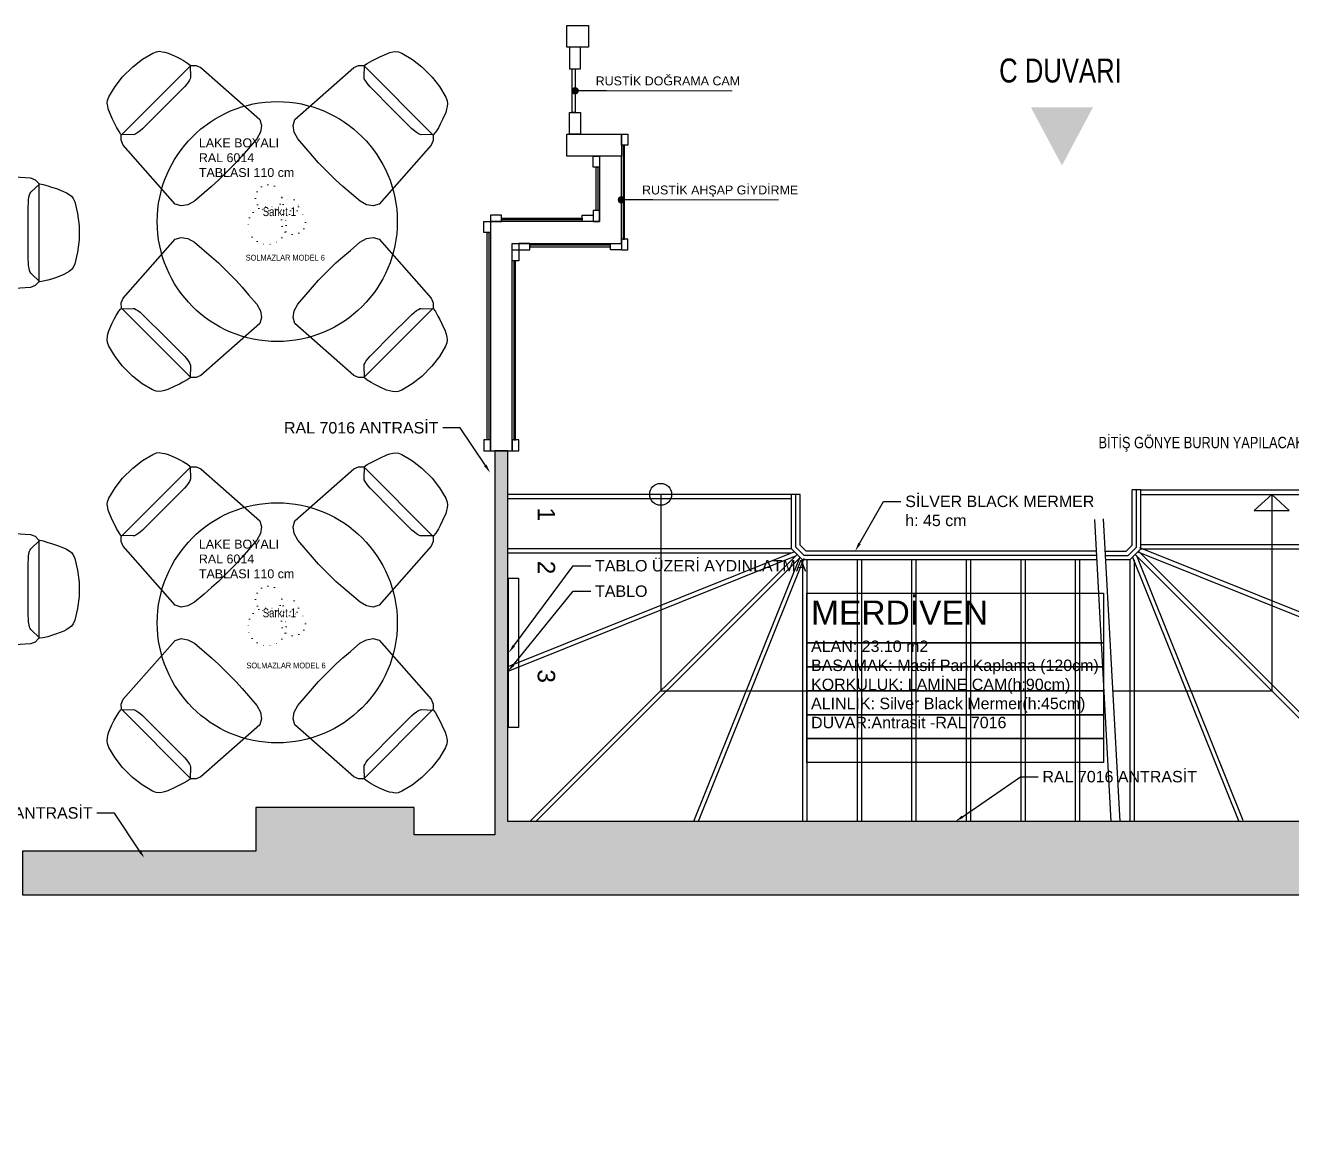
# Model space of a CAD drawing. Header units: millimetres. Extents: x 7687 to 15428, y -715 to 4028.
# Drawn here: x 8160 to 8740, y 2899 to 3408 of the extents above; entities that cross this region are included whole.
import ezdxf
from ezdxf import colors
from ezdxf.entities.mleader import LeaderData, LeaderLine
from ezdxf.math import Vec2, Vec3

# ---------------------------------------------------------------- set-up
doc = ezdxf.new("R2010")
doc.units = ezdxf.units.MM
for name, pattern in [('14.022_CEKIRDEKLER_SAFTLAR_+51.00$0$ACAD_ISO07W100', [3, 0, -3]), ('ACAD_ISO07W100', [3, 0, -3]), ('CONTINUA', [0])]:
    doc.linetypes.add(name, pattern=pattern)
for name, color, linetype in [('0-MOBIL', 3, 'CONTINUA'), ('cam', 130, 'Continuous'), ('LAMİNANT MASA', 121, 'Continuous'), ('YAZI', 121, 'Continuous')]:
    doc.layers.add(name, color=color, linetype=linetype)
for name, color, linetype, lineweight in [('alcipan duvar', 193, 'Continuous', 30), ('mermer', 13, 'Continuous', 25), ('Sarkıt Ayd.', 50, 'ACAD_ISO07W100', 0), ('SS_FURNITURE', 23, 'Continuous', 25), ('yazı', 7, 'Continuous', 20)]:
    doc.layers.add(name, color=color, linetype=linetype, lineweight=lineweight)
doc.styles.add('ARIAL', font='arial.ttf')
doc.styles.add('OTEL AKSARAY', font='', dxfattribs={"width": 0.8})
doc.styles.add('ROMANC', font='arial.ttf')
doc.styles.get("Standard").update_dxf_attribs({"font": 'arial.ttf'})
doc.styles.get('OTEL AKSARAY').set_extended_font_data('FrankRuehl')

# ---------------------------------------------------------------- blocks, each defined once
blk = doc.blocks.new('A$C45576B5D')
for points, elevation in [([(0, 45.99), (16.66, 14.04), (18.37, 12.42), (20.59, 11.58), (61.76, 29.87), (62.63, 32.08), (62.58, 34.44), (50.04, 68.21), (47.77, 69.95), (44.71, 70.58), (41.3, 70.12), (31.58, 66.66), (27.59, 65.16), (17.31, 60.59), (13.53, 58.64), (9.56, 56.5), (4.44, 53.75), (1.81, 51.52), (0.23, 48.84)], 3.76), ([(20.87, 11.3), (21.76, 10), (23.25, 8.22), (24.42, 6.92), (25.98, 5.2), (28.46, 2.69), (29.66, 1.69), (30.75, 0.97), (31.91, 0.3), (33.16, 0.01), (34.93, 0), (40.38, 0.94), (45.73, 2.56), (51.7, 5.21), (56.48, 8.09), (60.84, 11.51), (62.07, 12.88), (62.69, 14), (62.97, 15.31), (63.21, 16.58), (63.36, 18.08), (63.17, 21.61), (62.95, 24.01), (62.74, 25.84), (62.31, 28.03), (61.83, 29.5), (56.59, 31.67), (56.08, 31.77), (55.28, 31.71), (54.24, 31.49), (53, 31.13), (51.63, 30.64), (50.22, 30.05), (39.21, 25.16), (28.2, 20.27), (26.82, 19.62), (25.55, 18.94), (24.45, 18.26), (23.58, 17.63), (23, 17.08), (22.73, 16.63)], 13)]:
    blk.add_lwpolyline(points, close=True, dxfattribs=dict(elevation=elevation))
blk = doc.blocks.new('fxtgd')
at = {"layer": 'Sarkıt Ayd.', "linetype": '14.022_CEKIRDEKLER_SAFTLAR_+51.00$0$ACAD_ISO07W100'}
for centre, radius in [((47577.87, 3685.46), 6), ((47577.16, 3672.82), 8.75), ((47589.2, 3674.2), 5.55), ((47587.87, 3681.37), 3.6)]:
    blk.add_circle(centre, radius, dxfattribs=at)
at = {"layer": 'Sarkıt Ayd.', "insert": (47575.13, 3681.18), "char_height": 4.08, "attachment_point": 1, "style": 'OTEL AKSARAY'}
blk.add_mtext_dynamic_manual_height_columns('Sark{\\fArial|b0|i0|c162|p34;ıt 1}', width=49.5719, gutter_width=425, heights=[0], dxfattribs=at)
blk = doc.blocks.new('LAKE BOYALI MDF')
at = {"layer": 'LAMİNANT MASA'}
blk.add_circle((47554.37, 3964.93), 55, dxfattribs=at)
at = {"layer": 'Sarkıt Ayd.'}
blk.add_blockref('fxtgd', (-27.42, 290.34), dxfattribs=at)
at = {"layer": 'yazı', "insert": (47518.45, 4003.04), "char_height": 4.08, "attachment_point": 1, "style": 'ROMANC'}
blk.add_mtext_dynamic_manual_height_columns('{\\fArial|b0|i0|c177|p34;LAKE BOYALI \\PRAL 6014\\PTABLASI }110 cm', width=49.5719, gutter_width=425, heights=[0], dxfattribs=at)
blk = doc.blocks.new('MERMER')
at = {"ltscale": 1.5}
for p, q in [((47918.42, 3326.45), (47918.42, 3236.45)), ((48190.42, 3319.09), (48198.42, 3326.45)), ((48198.42, 3326.45), (48198.42, 3236.45)), ((48206.41, 3319.09), (48198.42, 3326.45)), ((48117.18, 3314.95), (48124.76, 3176.46)), ((48121.17, 3315.17), (48128.77, 3176.46)), ((48190.42, 3319.09), (48206.41, 3319.09)), ((47918.42, 3236.45), (48121.48, 3236.45)), ((48125.48, 3236.45), (48198.42, 3236.45))]:
    blk.add_line(p, q, dxfattribs=at)
blk.add_circle((47918.42, 3326.45), 5, dxfattribs=at)
at = {"layer": 'cam', "ltscale": 1.5}
for points in [[(48118.08, 3298.45), (47984.24, 3298.45), (47980.42, 3302.28), (47980.42, 3326.45)], [(48122.09, 3298.45), (48132.59, 3298.45), (48136.42, 3302.28), (48136.42, 3328.45)]]:
    blk.add_lwpolyline(points, dxfattribs=at)
at = {"layer": 'mermer', "ltscale": 1.5}
for p, q in [((47982.42, 3326.45), (47848.42, 3326.45)), ((47978.42, 3301.45), (47978.42, 3326.45)), ((48138.42, 3328.45), (48134.42, 3328.45)), ((48138.42, 3301.45), (48138.42, 3328.45)), ((48138.42, 3328.45), (48258.42, 3328.45)), ((48138.42, 3326.45), (48258.42, 3326.45)), ((47978.42, 3324.45), (47848.42, 3324.45)), ((48138.42, 3303.45), (48258.42, 3303.45)), ((47978.42, 3301.45), (47848.42, 3301.45)), ((47979.69, 3300.17), (47848.42, 3247.43)), ((47978.42, 3299.45), (47848.42, 3299.45)), ((47980.44, 3298.32), (47848.42, 3245.28)), ((47980.92, 3298.95), (47858.42, 3176.45)), ((47982.33, 3297.54), (47861.24, 3176.45)), ((47982.14, 3297.73), (47933.42, 3176.45)), ((47984, 3296.98), (47935.57, 3176.45)), ((47983.42, 3296.45), (47978.42, 3301.45)), ((48118.19, 3296.45), (47983.42, 3296.45)), ((47983.42, 3296.45), (47983.42, 3176.45)), ((47985.42, 3296.45), (47985.42, 3176.45)), ((48008.42, 3296.45), (48008.42, 3176.45)), ((48010.42, 3296.45), (48010.42, 3176.45)), ((48033.42, 3296.45), (48033.42, 3176.45)), ((48035.42, 3296.45), (48035.42, 3176.45)), ((48058.42, 3296.45), (48058.42, 3176.45)), ((48060.42, 3296.45), (48060.42, 3176.45)), ((48083.42, 3296.45), (48083.42, 3176.45)), ((48085.42, 3296.45), (48085.42, 3176.45)), ((48108.42, 3296.45), (48108.42, 3176.45)), ((48118.19, 3296.45), (48110.42, 3296.45)), ((48110.42, 3296.45), (48110.42, 3176.45)), ((48133.42, 3296.45), (48122.2, 3296.45)), ((48133.42, 3296.45), (48138.42, 3301.45)), ((48133.42, 3296.45), (48133.42, 3176.45)), ((48134.69, 3297.73), (48183.42, 3176.45)), ((48135.42, 3296.45), (48135.42, 3176.45)), ((48135.92, 3298.95), (48258.42, 3176.45)), ((48136.55, 3298.47), (48185.27, 3177.2)), ((48137.14, 3300.17), (48258.42, 3251.45)), ((48137.33, 3300.36), (48258.46, 3179.24)), ((48137.89, 3302.03), (48259.16, 3253.31)), ((48138.42, 3301.45), (48258.42, 3301.45))]:
    blk.add_line(p, q, dxfattribs=at)
for points in [[(48117.97, 3300.45), (47985.07, 3300.45), (47982.42, 3303.11), (47982.42, 3326.45)], [(48122.09, 3300.45), (48131.76, 3300.45), (48134.42, 3303.11), (48134.42, 3328.45)]]:
    blk.add_lwpolyline(points, dxfattribs=at)
at = {"layer": 'YAZI'}
for points in [[(47985.42, 3281.19), (48121.4, 3281.19), (48121.4, 3258.41), (47985.42, 3258.41)], [(47985.42, 3258.41), (48121.4, 3258.41), (48121.4, 3247.43), (47985.42, 3247.43)], [(47985.42, 3247.43), (48121.4, 3247.43), (48121.4, 3236.45), (47985.42, 3236.45)], [(47985.42, 3236.45), (48121.4, 3236.45), (48121.4, 3225.47), (47985.42, 3225.47)], [(47985.42, 3225.47), (48121.4, 3225.47), (48121.4, 3214.49), (47985.42, 3214.49)], [(47985.42, 3214.49), (48121.4, 3214.49), (48121.4, 3203.51), (47985.42, 3203.51)]]:
    blk.add_lwpolyline(points, close=True, dxfattribs=at)
at = {"layer": 'mermer', "ltscale": 1.5, "style": 'ARIAL'}
for s, p in [('1', (47862.05, 3320.43)), ('2', (47862.05, 3296)), ('3', (47862.05, 3246.22))]:
    blk.add_text(s, height=8, rotation=270, dxfattribs=at).set_placement(p)
at = {"layer": 'yazı', "insert": (47987.34, 3277.79), "char_height": 12.75, "attachment_point": 1, "style": 'ROMANC'}
blk.add_mtext_dynamic_manual_height_columns('{\\H0.86275x;MERDİVEN\\P\\H0.47651x;ALAN: 23.10 m2\\PBASAMAK: Masif Pan Kaplama (120cm)\\PKORKULUK: LAMİNE CAM(h:90cm)\\PALINLIK: Silver Black Mermer(h:45cm)\\PDUVAR\\fArial|b0|i0|c177|p34;:\\fArial|b0|i0|c162|p34;Antrasit \\fArial|b0|i0|c177|p34;-\\fArial|b0|i0|c162|p34;RAL\\fArial|b0|i0|c177|p34; 7016}', width=252.8052, gutter_width=425, heights=[0], dxfattribs=at)
at = {"color": 252, "ltscale": 100, "true_color": 0x939598}
ml = blk.add_multileader_mtext('Standard', dxfattribs=at)
ml.set_content('SİLVER BLACK MERMER\\Ph: 45 cm', color=(147, 149, 152))
ml.set_leader_properties()
ml.build(insert=Vec2(0, 0))
ctx = ml.context
ctx.base_point, ctx.char_height, ctx.plane_origin = Vec3(48028.51, 3323.19), 5.2416, Vec3(47990.57, 3302.6)
notes = []
notes.append((ctx, [(0, (1, 1, 0), (48020.51, 3323.19), (1, 0), 8, [(0, [(48007.57, 3300.45)], 0, [])])]))
ctx.mtext.insert, ctx.mtext.flow_direction = Vec3(48030.51, 3325.86), 5
for ctx, leaders in notes:
    for number, flags, end, landing, length, lines in leaders:
        leader = LeaderData()
        leader.index, (leader.has_last_leader_line, leader.has_dogleg_vector, leader.attachment_direction) = number, flags
        leader.last_leader_point, leader.dogleg_vector, leader.dogleg_length = Vec3(end), Vec3(landing), length
        for number, points, colour, breaks in lines:
            line = LeaderLine()
            line.index, line.vertices, line.color, line.breaks = number, Vec3.list(points), colors.encode_raw_color(colour), breaks
            leader.lines.append(line)
        ctx.leaders.append(leader)

msp = doc.modelspace()

# ---------------------------------------------------------------- hatches: boundary and pattern name
at = {"true_color": 0xcd2027}
h = msp.add_hatch(color=242, dxfattribs=at)
h.dxf.hatch_style = 1
h.paths.add_polyline_path([(9498.39, 3787.78), (9919.45, 3787.78), (10041.95, 3787.78), (10041.58, 3757.38), (10323.48, 3753.94), (10323.48, 3237.21), (10312.98, 3237.21), (10312.98, 3206.31), (10273.73, 3206.31), (10273.73, 2599.74), (10229.17, 2600.13), (10229.17, 2546.14), (10273.73, 2546.14), (10273.73, 2157.73), (10225.31, 2157.76), (10224.84, 2104.15), (10273.73, 2103.73), (10273.73, 1976.72), (9427.2, 1976.72), (9427.2, 2043.9), (9412.2, 2043.9), (9411.61, 1976.73), (9200.2, 1976.72), (9200.2, 2030.72), (9150.2, 2030.72), (9150.2, 2534.31), (9205.65, 2534.31), (9205.6, 2562.87), (9412.2, 2561.07), (9412.2, 2123.9), (9427.2, 2123.9), (9427.2, 2857.4), (9412.2, 2857.4), (9412.2, 2788.58), (9374.41, 2788.58), (9374.41, 2773.58), (9412.2, 2773.58), (9412.2, 2588.58), (9291.05, 2588.58), (9291.05, 2773.58), (9294.41, 2773.58), (9294.41, 2788.58), (9273.05, 2788.58), (9273.05, 2773.58), (9276.05, 2773.58), (9276.05, 2587.82), (9150.2, 2587.82), (9150.2, 2773.58), (9194.55, 2773.58), (9194.55, 2788.58), (9193.05, 2788.58), (9150.2, 2788.58), (9150.2, 2947.06), (9412.2, 2947.06), (9412.2, 2937.4), (9427.2, 2937.4), (9427.2, 3212.81), (9092.54, 3212.81), (9092.54, 3197.81), (9412.2, 3197.81), (9412.2, 2962.06), (9150.2, 2962.06), (9150.2, 3079.81), (9008.2, 3079.81), (9008.2, 3202.81), (9011.79, 3202.81), (9011.79, 3212.81), (9008.2, 3212.81), (9008.2, 3258.81), (8954.2, 3258.81), (8954.2, 3212.81), (8981.2, 3212.81), (8981.2, 3022.81), (8811.2, 3022.81), (8811.2, 3212.81), (8791.2, 3212.81), (8791.2, 3042.81), (8381.2, 3042.81), (8381.2, 3212.81), (8375.2, 3212.81), (8375.2, 3036.81), (8338.2, 3036.81), (8338.2, 3049.31), (8265.7, 3049.31), (8265.7, 3029.31), (8158.7, 3029.31), (8158.7, 3009.31), (9130.2, 3009.31), (9130.2, 1956.72), (10293.73, 1956.72), (10293.73, 3195.96), (10323.48, 3195.96), (10343.48, 3195.96), (10343.48, 3805.34), (8003.59, 3805.34), (8003.59, 3762.68), (9498.39, 3762.68)])
at = {"layer": 'YAZI'}
h = msp.add_hatch(color=256, dxfattribs=at)
h.dxf.hatch_style = 1
h.paths.add_polyline_path([(8635.1, 3343.52), (8649.35, 3370.21), (8620.85, 3370.21)])
at = {"layer": 'yazı'}
h = msp.add_hatch(color=256, dxfattribs=at)
h.dxf.hatch_style = 1
h.paths.add_polyline_path([(8411.95, 3379.28), (8411.95, 3376.28, 1)])
h.paths.add_polyline_path([(8410.45, 3377.78), (8411.95, 3377.78), (8411.95, 3379.28, 0.414214)])
h.paths.add_polyline_path([(8410.45, 3377.78, 0.414214), (8411.95, 3376.28), (8411.95, 3377.78)])
h = msp.add_hatch(color=256, dxfattribs=at)
h.dxf.hatch_style = 1
h.paths.add_polyline_path([(8433.2, 3329.31), (8433.2, 3326.31, 1)])
h.paths.add_polyline_path([(8431.7, 3327.81), (8433.2, 3327.81), (8433.2, 3329.31, 0.414214)])
h.paths.add_polyline_path([(8431.7, 3327.81, 0.414214), (8433.2, 3326.31), (8433.2, 3327.81)])

# ---------------------------------------------------------------- linework, layer by layer
at = {"color": 242, "true_color": 0xcd2027}
msp.add_lwpolyline([(8791.2, 3042.81), (8381.2, 3042.81), (8381.2, 3212.81), (8375.2, 3212.81), (8375.2, 3036.81), (8338.2, 3036.81), (8338.2, 3049.31), (8265.7, 3049.31), (8265.7, 3029.31), (8158.7, 3029.31), (8158.7, 3009.31), (9130.2, 3009.31)], dxfattribs=at)
at = {"layer": '0-MOBIL'}
for points in [[(8418.2, 3397.74), (8408.2, 3397.74), (8408.2, 3407.74), (8418.2, 3407.74)], [(8410.7, 3387.74), (8411.95, 3387.74), (8411.95, 3367.81), (8410.7, 3367.81)], [(8433.2, 3357.81), (8433.2, 3347.81), (8408.2, 3347.81), (8408.2, 3357.81)], [(8436.2, 3357.81), (8436.2, 3352.81), (8433.2, 3352.81), (8433.2, 3357.81)], [(8434.7, 3352.81), (8433.95, 3352.81), (8433.95, 3309.81), (8434.7, 3309.81)], [(8423.2, 3347.81), (8423.2, 3342.81), (8420.2, 3342.81), (8420.2, 3347.81)], [(8421.7, 3342.81), (8422.45, 3342.81), (8422.45, 3322.81), (8421.7, 3322.81)], [(8373.2, 3317.81), (8378.2, 3317.81), (8378.2, 3320.81), (8373.2, 3320.81)], [(8420.2, 3317.81), (8415.2, 3317.81), (8415.2, 3320.81), (8420.2, 3320.81)], [(8423.2, 3317.81), (8423.2, 3322.81), (8420.2, 3322.81), (8420.2, 3317.81)], [(8373.2, 3317.81), (8373.2, 3312.81), (8370.2, 3312.81), (8370.2, 3317.81)], [(8415.2, 3319.31), (8415.2, 3318.56), (8378.2, 3318.56), (8378.2, 3319.31)], [(8371.7, 3312.81), (8372.45, 3312.81), (8372.45, 3217.81), (8371.7, 3217.81)], [(8436.2, 3304.81), (8436.2, 3309.81), (8433.2, 3309.81), (8433.2, 3304.81)], [(8386.2, 3304.81), (8386.2, 3299.81), (8383.2, 3299.81), (8383.2, 3304.81)], [(8386.2, 3304.81), (8391.2, 3304.81), (8391.2, 3307.81), (8386.2, 3307.81)], [(8428.2, 3306.31), (8428.2, 3307.06), (8391.2, 3307.06), (8391.2, 3306.31)], [(8433.2, 3304.81), (8428.2, 3304.81), (8428.2, 3307.81), (8433.2, 3307.81)], [(8384.7, 3299.81), (8383.95, 3299.81), (8383.95, 3217.81), (8384.7, 3217.81)], [(8373.2, 3212.81), (8373.2, 3217.81), (8370.2, 3217.81), (8370.2, 3212.81)], [(8386.2, 3212.81), (8386.2, 3217.81), (8383.2, 3217.81), (8383.2, 3212.81)]]:
    msp.add_lwpolyline(points, close=True, dxfattribs=at)
at = {"layer": '0-MOBIL', "color": 61, "true_color": 0xedee99}
for points in [[(8409.45, 3387.74), (8414.45, 3387.74), (8414.45, 3397.74), (8409.45, 3397.74)], [(8409.45, 3367.81), (8414.45, 3367.81), (8414.45, 3357.81), (8409.45, 3357.81)]]:
    msp.add_lwpolyline(points, close=True, dxfattribs=at)
at = {"layer": '0-MOBIL', "color": 40, "true_color": 0xf8d731}
msp.add_lwpolyline([(8383.2, 3212.81), (8383.2, 3307.81), (8433.2, 3307.81), (8433.2, 3347.81), (8423.2, 3347.81), (8423.2, 3317.81), (8373.2, 3317.81), (8373.2, 3212.81), (8383.2, 3212.81)], dxfattribs=at)
at = {"layer": 'alcipan duvar', "color": 241, "true_color": 0xf7abae}
msp.add_lwpolyline([(8381.54, 3154.39), (8386.11, 3154.39), (8386.11, 3086.03), (8381.54, 3086.03)], close=True, dxfattribs=at)
at = {"layer": 'YAZI'}
for p, q in [((8426.4, 3377.78), (8411.95, 3377.78)), ((8447.65, 3327.81), (8433.2, 3327.81))]:
    msp.add_line(p, q, dxfattribs=at)
at = {"layer": 'yazı'}
for p, q in [((8483.91, 3377.78), (8426.4, 3377.78)), ((8505.16, 3327.81), (8447.65, 3327.81))]:
    msp.add_line(p, q, dxfattribs=at)
for centre in [(8411.95, 3377.78), (8433.2, 3327.81)]:
    msp.add_circle(centre, 1.5, dxfattribs=at)

# ---------------------------------------------------------------- block references
at = {"layer": 'SS_FURNITURE', "xscale": -1}
for p, rotation in [((8300.06, 3407.47, -3.76), 158.9523480858343), ((8185.84, 3342.36, -3.76), 248.9523480858344), ((8168.49, 3358.75, -3.76), 113.9523480858344), ((8250.96, 3228.14, -3.76), 338.9523480858343), ((8365.17, 3293.26, -3.76), 68.95234808583432), ((8300.06, 3223.6, -3.76), 158.9523480858343), ((8185.84, 3158.48, -3.76), 248.9523480858344), ((8168.49, 3195.4, -3.76), 113.9523480858344), ((8365.17, 3109.39, -3.76), 68.95234808583432), ((8250.96, 3044.27, -3.76), 338.9523480858343)]:
    msp.add_blockref('A$C45576B5D', p, dxfattribs=dict(at, rotation=rotation))
at = {"layer": 'YAZI'}
for name, p in [('LAKE BOYALI MDF', (-39278.86, -647.12)), ('MERMER', (-39467.21, -133.64)), ('LAKE BOYALI MDF', (-39278.86, -831))]:
    msp.add_blockref(name, p, dxfattribs=at)

# ---------------------------------------------------------------- texts
at = {"layer": 'YAZI', "insert": (8606.31, 3381.38), "char_height": 10.994, "attachment_point": 7, "style": 'OTEL AKSARAY'}
msp.add_mtext_dynamic_manual_height_columns('C DUVARI', width=218.8247, gutter_width=183.23, heights=[0], dxfattribs=at)
at = {"layer": 'yazı', "attachment_point": 1}
for s, width, heights, insert, char_height, style in [('RUSTİK DOĞRAMA CAM', 252.8052, [5.12], (8421.43, 3384.3), 4.08, 'ROMANC'), ('RUSTİK AHŞAP GİYDİRME', 252.8052, [5.12], (8442.68, 3334.33), 4.08, 'ROMANC'), ('{\\fArial|b0|i0|c162|p34;SOLMAZLAR MODEL 6}', 37.1071, [0], (8261.04, 3302.6), 2.6438, 'OTEL AKSARAY'), ('{\\fArial|b0|i0|c162|p34;SOLMAZLAR MODEL 6}', 37.1071, [0], (8261.39, 3115.7), 2.6438, 'OTEL AKSARAY')]:
    msp.add_mtext_dynamic_manual_height_columns(s, width=width, gutter_width=425, heights=heights, dxfattribs=dict(at, insert=insert, char_height=char_height, style=style))

# ---------------------------------------------------------------- leaders
at = {"color": 252, "ltscale": 100, "true_color": 0x939598}
ml = msp.add_multileader_mtext('Standard', dxfattribs=at)
ml.set_content('RAL 7016 ANTRASİT', color=(147, 149, 152))
ml.set_leader_properties()
ml.build(insert=Vec2(0, 0))
ctx = ml.context
ctx.base_point, ctx.char_height, ctx.plane_origin = Vec3(8277.3, 3223.28), 5.2416, Vec3(8373.09, 3202.69)
ctx.text_align_type = 2
notes = []
notes.append((ctx, [(1, (1, 1, 0), (8359.39, 3223.28), (-1, 0), 8, [(0, [(8373.09, 3202.69)], 0, [])])]))
ctx.mtext.insert, ctx.mtext.rotation, ctx.mtext.alignment, ctx.mtext.flow_direction = Vec3(8349.39, 3225.94), 6.283185, 3, 5
ml = msp.add_multileader_mtext('Standard', dxfattribs=at)
ml.set_content('TABLO ÜZERİ AYDINLATMA', color=(147, 149, 152))
ml.set_leader_properties()
ml.build(insert=Vec2(0, 0))
ctx = ml.context
ctx.base_point, ctx.char_height, ctx.plane_origin = Vec3(8419.15, 3160.04), 5.2416, Vec3(8381.2, 3157.96)
notes.append((ctx, [(0, (1, 1, 0), (8411.15, 3160.04), (1, 0), 8, [(0, [(8381.54, 3120.21)], 0, [])])]))
ctx.mtext.insert, ctx.mtext.rotation, ctx.mtext.flow_direction = Vec3(8421.15, 3162.71), 6.283185, 5
ml = msp.add_multileader_mtext('Standard', dxfattribs=at)
ml.set_content('TABLO', color=(147, 149, 152))
ml.set_leader_properties()
ml.build(insert=Vec2(0, 0))
ctx = ml.context
ctx.base_point, ctx.char_height, ctx.plane_origin = Vec3(8419.15, 3148.4), 5.242, Vec3(8381.2, 3127.81)
notes.append((ctx, [(0, (1, 1, 0), (8411.15, 3148.4), (1, 0), 8, [(0, [(8381.2, 3111.64)], 0, [])])]))
ctx.mtext.insert, ctx.mtext.rotation, ctx.mtext.flow_direction = Vec3(8421.15, 3151.06), 6.283185, 5
ml = msp.add_multileader_mtext('Standard', dxfattribs=at)
ml.set_content('RAL 7016 ANTRASİT', color=(147, 149, 152))
ml.set_leader_properties()
ml.build(insert=Vec2(0, 0))
ctx = ml.context
ctx.base_point, ctx.char_height, ctx.plane_origin = Vec3(8624.15, 3063.4), 5.2416, Vec3(8586.2, 3042.81)
notes.append((ctx, [(0, (1, 1, 0), (8616.15, 3063.4), (1, 0), 8, [(0, [(8586.2, 3042.81)], 0, [])])]))
ctx.mtext.insert, ctx.mtext.rotation, ctx.mtext.flow_direction = Vec3(8626.15, 3066.06), 6.283185, 5
ml = msp.add_multileader_mtext('Standard', dxfattribs=at)
ml.set_content('RAL 7016 ANTRASİT', color=(147, 149, 152))
ml.set_leader_properties()
ml.build(insert=Vec2(0, 0))
ctx = ml.context
ctx.base_point, ctx.char_height, ctx.plane_origin = Vec3(8118.78, 3046.76), 5.2416, Vec3(8214.57, 3026.17)
ctx.text_align_type = 2
notes.append((ctx, [(1, (1, 1, 0), (8200.87, 3046.76), (-1, 0), 8, [(0, [(8214.57, 3026.17)], 0, [])])]))
ctx.mtext.insert, ctx.mtext.rotation, ctx.mtext.alignment, ctx.mtext.flow_direction = Vec3(8190.87, 3049.43), 6.283185, 3, 5
at = {"layer": 'yazı'}
ml = msp.add_multileader_mtext('Standard', dxfattribs=at)
ml.set_content('{\\W0.8;\\C256;BİTİŞ GÖNYE BURUN YAPILACAKTIR.}', color=(147, 149, 152))
ml.set_leader_properties()
ml.build(insert=Vec2(0, 0))
ctx = ml.context
ctx.base_point, ctx.char_height, ctx.plane_origin = Vec3(8650.8, 3215.81), 5.2416, Vec3(8919.69, 3161.33)
ctx.text_align_type = 2
notes.append((ctx, [(0, (1, 1, 0), (8767, 3215.81), (-1, 0), 8, [(0, [(8791.2, 3215.81)], 0, [])])]))
ctx.mtext.insert, ctx.mtext.rotation, ctx.mtext.alignment, ctx.mtext.flow_direction = Vec3(8757, 3219.16), 6.283185, 3, 5
for ctx, leaders in notes:
    for number, flags, end, landing, length, lines in leaders:
        leader = LeaderData()
        leader.index, (leader.has_last_leader_line, leader.has_dogleg_vector, leader.attachment_direction) = number, flags
        leader.last_leader_point, leader.dogleg_vector, leader.dogleg_length = Vec3(end), Vec3(landing), length
        for number, points, colour, breaks in lines:
            line = LeaderLine()
            line.index, line.vertices, line.color, line.breaks = number, Vec3.list(points), colors.encode_raw_color(colour), breaks
            leader.lines.append(line)
        ctx.leaders.append(leader)

doc.saveas('drawing.dxf')
